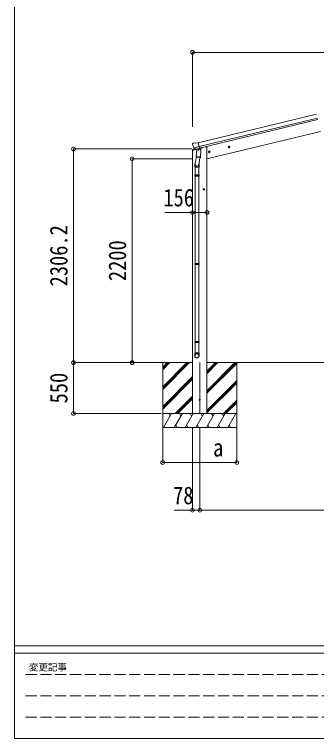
# Model space of a CAD drawing. Units: millimetres at full size, sheet at 1:40. Extents: x -11181 to 11305, y -7804 to 7716.
# Drawn here: x -11181 to -7916, y -7804 to 11 of the extents above; entities that cross this region are included whole.
import ezdxf
from ezdxf.enums import TextEntityAlignment as Align

# ---------------------------------------------------------------- set-up
doc = ezdxf.new("R2010")
doc.units = ezdxf.units.MM
doc.header["$LTSCALE"] = 40
doc.header["$PDMODE"] = 32
doc.header["$PDSIZE"] = 40
doc.linetypes.add('DASHED3', pattern=[4, 3, -1])
for name, color, linetype, lineweight in [('0-0_0', 7, 'Continuous', 9), ('0-1_本体', 4, 'Continuous', 9), ('0-2_部品', 7, 'Continuous', 9), ('0-8_PARTS2', 2, 'Continuous', 9), ('0-A_寸法', 6, 'Continuous', 9), ('F-0_240', 7, 'Continuous', 9)]:
    doc.layers.add(name, color=color, linetype=linetype, lineweight=lineweight)
doc.styles.add('ＭＳ ゴシック', font='')
doc.styles.get('ＭＳ ゴシック').set_extended_font_data('MS Gothic')

msp = doc.modelspace()

# ---------------------------------------------------------------- linework, layer by layer
at = {"layer": '0-0_0'}
for p, q in [((-9256.31, -3747.09), (-9757.97, -3747.1)), ((-9578.76, -3747.09), (-9578.76, -4447.09)), ((-9578.76, -4007.82), (-9318.03, -3747.09)), ((-9578.76, -4021.96), (-9303.88, -3747.09)), ((-9578.76, -4036.1), (-9289.74, -3747.09)), ((-9578.76, -3823.97), (-9501.87, -3747.09)), ((-9578.76, -3809.83), (-9516.02, -3747.09)), ((-9578.76, -3795.69), (-9530.15, -3747.09)), ((-9100.31, -4049.87), (-8797.53, -3747.09)), ((-9100.31, -4064.01), (-8783.38, -3747.09)), ((-9100.31, -3866.02), (-8981.37, -3747.09)), ((-9100.31, -3851.88), (-8995.52, -3747.09)), ((-9100.31, -3837.74), (-9009.66, -3747.09)), ((-9099.81, -3747.09), (-3429.66, -3747.09)), ((-8778.76, -3747.09), (-8778.76, -4447.09)), ((-9100.31, -4078.15), (-8778.76, -3756.61)), ((-9578.76, -4219.95), (-9256.31, -3897.5)), ((-9578.76, -4234.09), (-9256.31, -3911.64)), ((-9578.76, -4248.24), (-9256.31, -3925.79)), ((-9100.31, -4262), (-8778.76, -3940.45)), ((-9100.31, -4276.14), (-8778.76, -3954.59)), ((-9100.31, -4290.29), (-8778.76, -3968.74)), ((-9443.77, -4297.09), (-9256.31, -4109.63)), ((-9429.62, -4297.09), (-9256.31, -4123.78)), ((-9415.48, -4297.09), (-9256.31, -4137.92)), ((-8923.27, -4297.09), (-8778.76, -4152.58)), ((-8909.12, -4297.09), (-8778.76, -4166.73)), ((-8894.98, -4297.09), (-8778.76, -4180.87)), ((-8778.76, -4297.09), (-9578.76, -4297.09)), ((-9568.47, -4447.09), (-9481.87, -4297.09)), ((-9496.87, -4323.07), (-9511.87, -4297.09)), ((-9453, -4447.09), (-9366.4, -4297.09)), ((-9381.4, -4323.07), (-9396.4, -4297.09)), ((-9337.53, -4447.09), (-9250.93, -4297.09)), ((-9265.93, -4323.07), (-9280.93, -4297.09)), ((-9111.76, -4297.09), (-9245.76, -4297.09)), ((-9222.06, -4447.09), (-9135.46, -4297.09)), ((-9150.46, -4323.07), (-9165.46, -4297.09)), ((-9106.59, -4447.09), (-9019.99, -4297.09)), ((-9034.99, -4323.07), (-9049.99, -4297.09)), ((-8991.12, -4447.09), (-8904.51, -4297.09)), ((-8934.52, -4297.09), (-8919.52, -4323.07)), ((-8875.65, -4447.09), (-8789.04, -4297.09)), ((-9578.76, -4447.09), (-8778.76, -4447.09)), ((-9438, -4421.11), (-9423, -4447.09)), ((-9322.53, -4421.11), (-9307.53, -4447.09)), ((-9207.06, -4421.11), (-9192.06, -4447.09)), ((-9091.59, -4421.11), (-9076.59, -4447.09)), ((-8976.12, -4421.11), (-8961.12, -4447.09)), ((-8860.65, -4421.11), (-8845.65, -4447.09))]:
    msp.add_line(p, q, dxfattribs=at)
at = {"layer": '0-1_本体'}
for p, q in [((-9195.36, -1373.37), (-7916.26, -1066.28)), ((-7906.18, -1108.26), (-9185.28, -1415.34)), ((-9181.35, -1431.71), (-7902.25, -1124.62)), ((-9100.79, -1547.09), (-7871.67, -1252.01)), ((-9100.79, -1547.09), (-7871.67, -1252.01)), ((-9256.29, -4297.09), (-9256.29, -1456.92)), ((-9227.72, -1440.58), (-9227.72, -1441.08)), ((-9120.79, -1417.71), (-9154.3, -1425.76)), ((-9100.79, -1417.71), (-9120.79, -1417.71)), ((-9100.79, -4297.09), (-9100.79, -1417.71))]:
    msp.add_line(p, q, dxfattribs=at)
at = {"layer": '0-2_部品'}
for p, q in [((-9256.01, -1389.27), (-9255.74, -1390.42)), ((-9251.8, -1380.7), (-9255.65, -1386.99)), ((-9248.7, -1378.45), (-9235.52, -1375.28)), ((-9220.96, -1377.96), (-9234.22, -1375.26)), ((-9220.96, -1377.96), (-9195.03, -1371.73)), ((-9258.13, -1457.41), (-9215.32, -1447.13)), ((-9258.13, -1450.52), (-9258.13, -1457.41)), ((-9228.9, -1441.14), (-9255.83, -1447.6)), ((-9241.96, -1429.58), (-9184.45, -1415.77)), ((-9225.11, -1444.49), (-9241.49, -1430)), ((-9222.4, -1445.06), (-9214.88, -1443.25)), ((-9221.56, -1444.94), (-9220.03, -1444.57)), ((-9220.03, -1444.57), (-9183.33, -1435.76)), ((-9218.2, -1444.8), (-9218.25, -1445.54)), ((-9217.49, -1446.58), (-9191.68, -1453.02)), ((-9210.57, -1451.93), (-9215.25, -1518.77)), ((-9164.89, -1455.13), (-9210.57, -1451.93)), ((-9208.8, -1448.75), (-9209.03, -1452.04)), ((-9189.28, -1437.59), (-9190.3, -1452.19)), ((-9183.33, -1435.76), (-9181.8, -1435.4)), ((-9180.25, -1433.29), (-9179.3, -1433.36)), ((-9179.3, -1433.36), (-9165.99, -1448.67)), ((-9175.62, -1437.6), (-9157.41, -1433.23)), ((-9169.56, -1521.96), (-9164.89, -1455.13)), ((-9165.99, -1448.67), (-9166.43, -1455.02)), ((-9153.58, -1425.22), (-9153.58, -1428.37)), ((-9065.81, -1469.96), (-9085.26, -1474.63)), ((-9082.83, -1474.05), (-9080.7, -1466.85)), ((-9077.67, -1479.49), (-9082.83, -1474.05)), ((-9080.7, -1466.85), (-9073.4, -1465.1)), ((-9073.2, -1482.02), (-9077.87, -1462.57)), ((-9073.4, -1465.1), (-9068.24, -1470.55)), ((-8851.89, -1418.6), (-8871.34, -1423.27)), ((-8868.91, -1422.69), (-8866.78, -1415.49)), ((-8863.75, -1428.14), (-8868.91, -1422.69)), ((-8866.78, -1415.49), (-8859.48, -1413.74)), ((-8859.28, -1430.66), (-8863.95, -1411.22)), ((-8859.48, -1413.74), (-8854.32, -1419.19)), ((-9214.89, -1513.65), (-9229.43, -1601.51)), ((-9216.11, -1531.23), (-9215.23, -1518.77)), ((-9215.71, -1532.59), (-9215.71, -1532.59)), ((-9169.56, -1521.96), (-9215.25, -1518.77)), ((-9214.26, -1533.37), (-9172.57, -1536.29)), ((-9176.1, -1536.04), (-9188.73, -1610.84)), ((-9169.57, -1521.96), (-9170.46, -1534.66)), ((-9231.58, -1638.67), (-9231.58, -1604.32)), ((-9185.58, -1638.67), (-9231.58, -1638.67)), ((-9229.58, -1638.67), (-9229.58, -1721.33)), ((-9187.58, -1638.67), (-9187.58, -1721.33)), ((-9185.58, -1604.02), (-9185.58, -1638.67)), ((-9231.58, -1723.33), (-9230.58, -1721.33)), ((-9185.58, -1723.33), (-9231.58, -1723.33)), ((-9185.58, -1731.33), (-9231.58, -1731.33)), ((-9186.58, -1721.33), (-9230.58, -1721.33)), ((-9186.58, -1733.33), (-9230.58, -1733.33)), ((-9229.58, -1733.33), (-9229.58, -2677.52)), ((-9187.58, -1733.33), (-9187.58, -2677.52)), ((-9185.58, -1723.33), (-9186.58, -1721.33)), ((-9185.58, -1731.33), (-9186.58, -1733.33)), ((-9185.58, -1723.33), (-9185.58, -1731.33)), ((-9141.58, -1877.21), (-9137.82, -1870.71)), ((-9137.82, -1870.71), (-9130.32, -1870.71)), ((-9134.07, -1887.21), (-9134.07, -1867.21)), ((-9130.32, -1870.71), (-9126.57, -1877.21)), ((-9124.07, -1877.21), (-9144.07, -1877.21)), ((-9137.82, -1883.71), (-9141.58, -1877.21)), ((-9231.58, -2679.52), (-9230.58, -2677.52)), ((-9185.58, -2679.52), (-9231.58, -2679.52)), ((-9185.58, -2687.52), (-9231.58, -2687.52)), ((-9186.58, -2677.52), (-9230.58, -2677.52)), ((-9186.58, -2689.52), (-9230.58, -2689.52)), ((-9229.58, -2689.52), (-9229.58, -3517.71)), ((-9187.58, -2689.52), (-9187.58, -3517.71)), ((-9185.58, -2679.52), (-9186.58, -2677.52)), ((-9185.58, -2687.52), (-9186.58, -2689.52)), ((-9185.58, -2679.52), (-9185.58, -2687.52)), ((-9231.58, -3519.71), (-9230.58, -3517.71)), ((-9185.58, -3519.71), (-9231.58, -3519.71)), ((-9185.58, -3527.71), (-9231.58, -3527.71)), ((-9186.58, -3517.71), (-9230.58, -3517.71)), ((-9186.58, -3529.71), (-9230.58, -3529.71)), ((-9229.58, -3529.71), (-9229.58, -3639.71)), ((-9187.58, -3529.71), (-9187.58, -3639.71)), ((-9185.58, -3519.71), (-9186.58, -3517.71)), ((-9185.58, -3527.71), (-9186.58, -3529.71)), ((-9185.58, -3519.71), (-9185.58, -3527.71)), ((-9231.58, -3673.85), (-9231.58, -3639.71)), ((-9185.58, -3639.71), (-9231.58, -3639.71)), ((-9185.58, -3673.85), (-9185.58, -3639.71))]:
    msp.add_line(p, q, dxfattribs=at)
for points in [[(-9189.6, -1437.18), (-9179.87, -1434.85), (-9195.03, -1371.73)], [(-9242.23, -1429), (-9241.65, -1429.85), (-9241.49, -1430)], [(-9189.6, -1437.18), (-9189.83, -1437.33), (-9214.6, -1443.28), (-9214.88, -1443.25)], [(-9068.24, -1470.55), (-9070.37, -1477.74), (-9077.67, -1479.49)], [(-8854.32, -1419.19), (-8856.45, -1426.38), (-8863.75, -1428.14)], [(-9231.58, -1723.33), (-9231.58, -1731.33), (-9230.58, -1733.33)], [(-9126.57, -1877.21), (-9130.32, -1883.71), (-9137.82, -1883.71)], [(-9231.58, -2679.52), (-9231.58, -2687.52), (-9230.58, -2689.52)], [(-9231.58, -3519.71), (-9231.58, -3527.71), (-9230.58, -3529.71)]]:
    msp.add_lwpolyline(points, dxfattribs=at)
for centre, radius in [((-9075.54, -1472.3), 8.5), ((-9075.54, -1472.3), 7.7), ((-9075.54, -1472.3), 6.5), ((-8861.62, -1420.94), 8.5), ((-8861.62, -1420.94), 7.7), ((-8861.62, -1420.94), 6.5), ((-9134.07, -1877.21), 8.5), ((-9134.07, -1877.21), 7.7), ((-9134.07, -1877.21), 6.5)]:
    msp.add_circle(centre, radius, dxfattribs=at)
at = {"layer": '0-2_部品', "color": 4}
msp.add_circle((-9178.54, -4147.09), 4.5, dxfattribs=at)
at = {"layer": '0-2_部品'}
for centre, radius, start, end in [((-9058.93, -1343.17), 202.4, 193.5, 205.09125), ((-9247.53, -1383.31), 5, 103.5, 148.5), ((-9234.82, -1378.2), 3, 78.5, 103.5), ((-9255.13, -1450.52), 3, 103.5, 180), ((-9221.68, -1444.46), 0.5, 248.23754, 283.5), ((-9218.69, -1444.77), 0.5, 356, 103.5), ((-9217.25, -1445.61), 1, 176, 256), ((-9191.32, -1452.05), 1.03, 250.03897, 351.96569), ((-9188.68, -1437.67), 0.604, 100.59842, 172.20595), ((-9181.92, -1434.91), 0.5, 283.5, 318.76246), ((-9158.58, -1428.37), 5, 283.5, 0), ((-9214.17, -1531.41), 1.95, 175.04017, 217.47766), ((-9214.12, -1531.38), 2, 217.40962, 266), ((-9172.43, -1534.29), 2, 266, 349.46843), ((-9201.58, -1604.32), 30, 177.45142, 180)]:
    msp.add_arc(centre, radius, start, end, dxfattribs=at)
for centre, major_axis, ratio, start_param, end_param in [((-9253.09, -1388.56), (-1.57, -2.57), 0.99628, 4.712389, 5.4996506), ((-9223.12, -1442.23), (-0.73, -2.92), 0.997631, 5.8041905, 6.6006116), ((-9223.06, -1442.01), (2.63, 3.16), 0.650902, 4.0958226, 4.1686332), ((-9223.1, -1442.13), (-0.73, -2.92), 0.997631, 0.3902369, 0.4789948), ((-9208.58, -1604.02), (23, 0), 0.996195, 2.5560258, 6.5663028), ((-9208.58, -1604.02), (21, 0), 0.996195, 2.9349147, 5.9512394), ((-9208.58, -3672.11), (-23, 0), 0.996195, 3.1415927, 6.2831853), ((-9208.58, -3673.85), (-23, 0), 0.996195, 3.1415927, 6.2831853), ((-9208.58, -3673.85), (0, -23.43), 0.981806, 4.712389, 7.8539816)]:
    msp.add_ellipse(centre, major_axis=major_axis, ratio=ratio, start_param=start_param, end_param=end_param, dxfattribs=at)
msp.add_ellipse((-9208.58, -3673.85), major_axis=(21, 0), ratio=0.996195, dxfattribs=at)
at = {"layer": '0-8_PARTS2', "color": 6}
msp.add_line((-9256.31, -398.09), (-3273.29, -398.09), dxfattribs=at)
at = {"layer": '0-8_PARTS2'}
msp.add_line((-9178.54, -3744.59), (-9178.54, -4299.59), dxfattribs=at)
at = {"layer": '0-A_寸法'}
for p, q in [((-9256.31, -398.09), (-9256.31, -1200.42)), ((-10542.59, -3747.1), (-10542.59, -1440.89)), ((-10542.59, -1440.89), (-9263.76, -1440.89)), ((-9908.88, -3747.1), (-9908.88, -1547.11)), ((-9908.88, -1547.11), (-9263.76, -1547.11)), ((-9256.31, -2125.84), (-9556.31, -2125.84)), ((-9100.31, -2125.84), (-9256.31, -2125.84)), ((-10542.59, -3747.1), (-9593.57, -3747.1)), ((-10542.59, -3747.1), (-9596.32, -3747.1)), ((-10542.59, -3747.1), (-10542.59, -4297.09)), ((-9908.88, -3747.1), (-9596.32, -3747.1)), ((-10542.59, -4297.09), (-9594.6, -4297.09)), ((-9578.76, -4824.99), (-9578.76, -4450.58)), ((-9256.54, -5339.98), (-9256.54, -4450.58)), ((-9178.54, -5339.98), (-9178.54, -4450.58)), ((-9256.54, -5339.98), (-9456.54, -5339.98)), ((-9256.54, -5339.98), (-9178.54, -5339.98)), ((-9178.54, -5339.98), (-3351.16, -5339.98))]:
    msp.add_line(p, q, dxfattribs=at)
msp.add_lwpolyline([(-9578.76, -4824.99), (-8778.76, -4824.99), (-8778.76, -4450.58)], dxfattribs=at)
for p in [(-9256.31, -398.09), (-10542.59, -1440.89), (-9908.88, -1547.11), (-9256.31, -2125.84), (-9100.31, -2125.84), (-10542.59, -3747.1), (-9908.88, -3747.1), (-10542.59, -4297.09), (-9578.76, -4824.99), (-8778.76, -4824.99), (-9256.54, -5339.98), (-9178.54, -5339.98)]:
    msp.add_point(p, dxfattribs=at)
at = {"layer": 'F-0_240', "color": 5}
for p, q in [((-11180.61, 7716.46), (-11180.61, -7803.54)), ((-11180.61, -6803.54), (10739.39, -6803.54)), ((-11180.61, -6883.54), (7183.72, -6883.54)), ((-11180.61, -7803.54), (10739.39, -7803.54))]:
    msp.add_line(p, q, dxfattribs=at)
at = {"layer": 'F-0_240', "color": 4, "linetype": 'DASHED3'}
for p, q in [((-11060.61, -7113.54), (-4656.28, -7113.54)), ((-11060.61, -7343.54), (-4656.28, -7343.54)), ((-11060.61, -7573.54), (-4656.28, -7573.54))]:
    msp.add_line(p, q, dxfattribs=at)

# ---------------------------------------------------------------- texts
at = {"layer": '0-A_寸法', "color": 7, "style": 'ＭＳ ゴシック', "width": 0.85}
for s, p in [('156', (-9571.31, -2117.84)), ('a', (-9033.76, -4816.99)), ('78', (-9466.54, -5331.98))]:
    msp.add_text(s, height=190.6, dxfattribs=at).set_placement(p, align=Align.BOTTOM_LEFT)
for s, p in [('2306.2', (-10550.59, -2923.99)), ('2200', (-9916.88, -2867.1)), ('550', (-10550.59, -4187.09))]:
    msp.add_text(s, height=190.6, rotation=90, dxfattribs=at).set_placement(p, align=Align.BOTTOM_LEFT)
at = {"layer": 'F-0_240', "style": 'ＭＳ ゴシック'}
msp.add_text('変更記事', height=73.31, dxfattribs=at).set_placement((-11024.31, -7093.54), align=Align.BOTTOM_LEFT)

doc.saveas('drawing.dxf')
